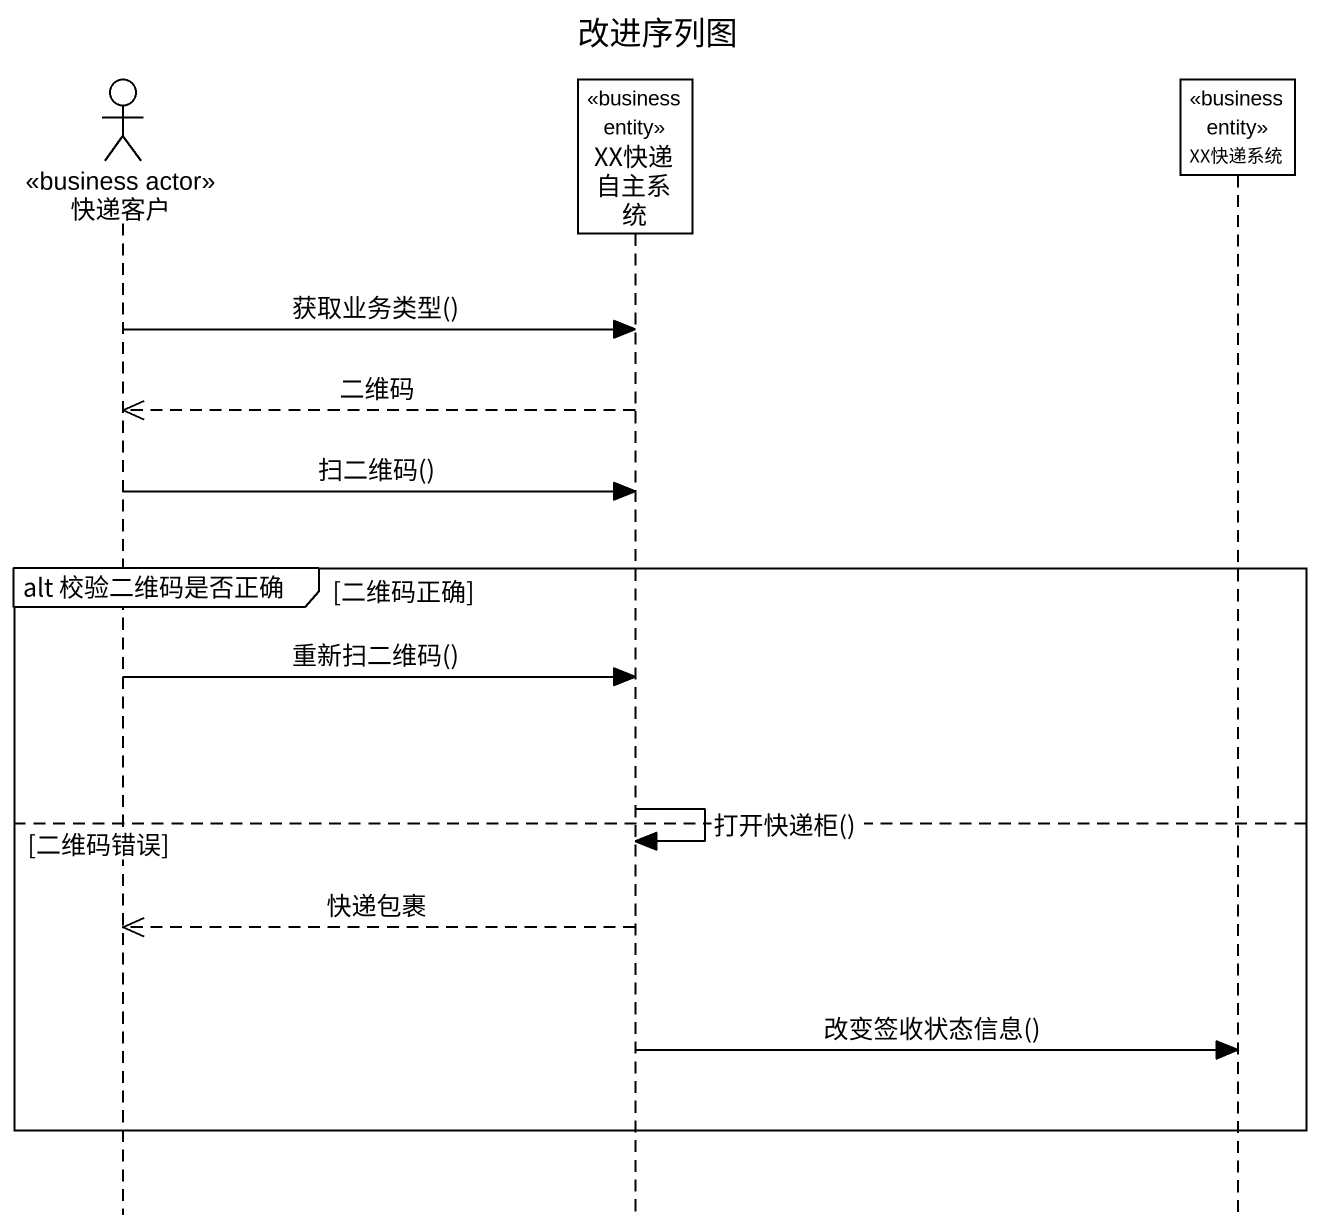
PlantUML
@startuml
title 改进序列图
hide footbox
actor 快递客户 <<business actor>>
participant XX快递自主系统 <<business entity>>
participant XX快递系统 <<business entity>>

快递客户 -> XX快递自主系统 : 获取业务类型()
XX快递自主系统 -->> 快递客户 : 二维码
快递客户 -> XX快递自主系统 : 扫二维码()
group alt 校验二维码是否正确 [二维码正确]
  快递客户 -> XX快递自主系统 : 重新扫二维码()
  XX快递自主系统 -> XX快递自主系统 : 打开快递柜()
else 二维码错误
  XX快递自主系统 -->> 快递客户 : 快递包裹
  XX快递自主系统 -> XX快递系统 : 改变签收状态信息()
end
@enduml
